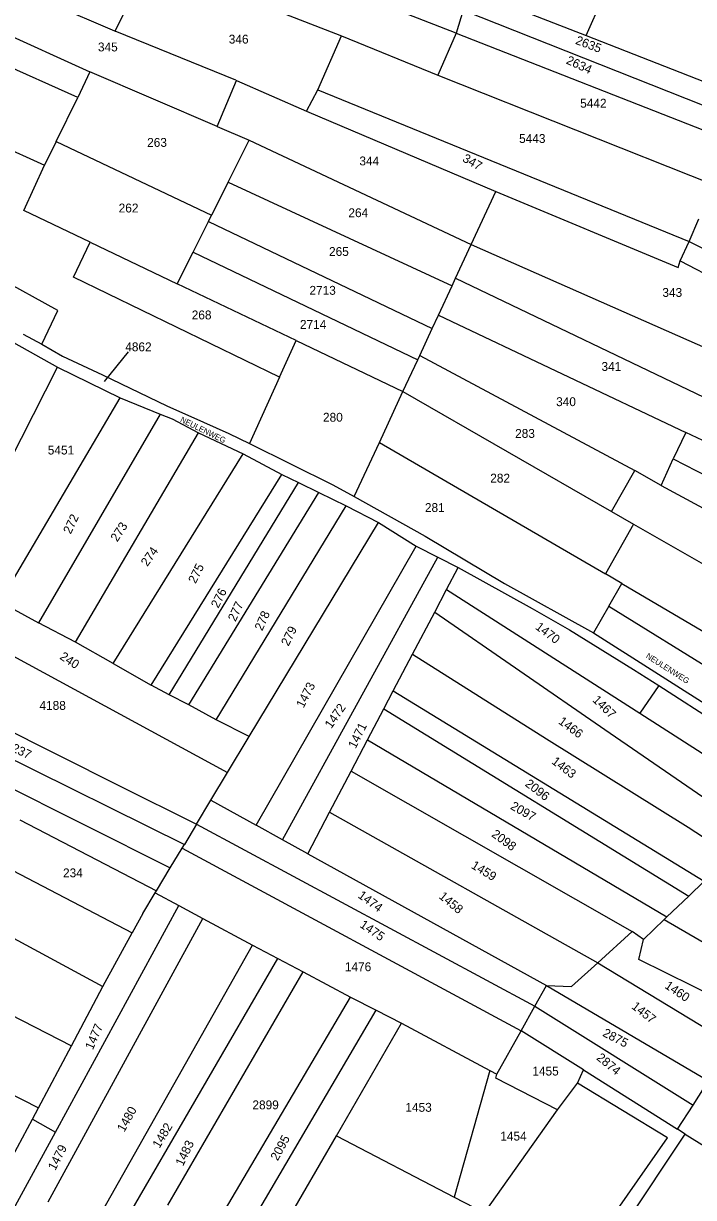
# Model space of a CAD drawing. Extents: x 191922 to 199923, y 328959 to 333350.
# Drawn here: x 197853 to 198057.1, y 330693 to 331050.3 of the extents above; entities that cross this region are included whole.
import ezdxf

# ---------------------------------------------------------------- set-up
doc = ezdxf.new("R2010")
doc.units = 0
for name, color, linetype in [('bouwvlak', 7, 'Continuous'), ('enkelbestemming', 7, 'Continuous'), ('Level 6', 7, 'Continuous'), ('Maatvoering_symbolen', 7, 'Continuous')]:
    doc.layers.add(name, color=color, linetype=linetype)

msp = doc.modelspace()

# ---------------------------------------------------------------- linework, layer by layer
at = {"layer": 'bouwvlak'}
msp.add_line((197884.86, 330950.37), (197877.54, 330941.36), dxfattribs=at)
at = {"layer": 'Level 6'}
for p, q in [((197984.81, 331047.37), (197897.58, 331081.33)), ((197880.95, 331047.99), (197891.39, 331069.31)), ((197891.39, 331069.31), (197949.84, 331046.61)), ((197869.53, 331027.84), (197799.69, 331058.95)), ((197988.93, 331060.49), (198024.42, 331046.66)), ((197861.75, 331056.22), (197880.67, 331048.1)), ((198024.42, 331046.66), (198029.39, 331058)), ((197757.11, 331053.84), (197859.4, 331007.18)), ((197833.53, 331053.68), (197873.22, 331035.59)), ((197986.91, 331054.4), (197984.81, 331047.37)), ((197986.91, 331054.4), (198071.11, 331021.08)), ((197880.67, 331048.1), (197880.95, 331047.99)), ((197917.64, 331033.13), (197880.95, 331047.99)), ((197942.63, 331030.16), (197949.84, 331046.61)), ((197949.84, 331046.61), (197979.19, 331034.66)), ((197984.81, 331047.37), (197979.19, 331034.66)), ((197984.81, 331047.37), (198068.49, 331014.65)), ((198024.42, 331046.66), (198073.88, 331027.35)), ((197873.22, 331035.59), (197869.53, 331027.84)), ((197911.93, 331018.97), (197873.22, 331035.59)), ((197979.19, 331034.66), (198063.11, 331001.32)), ((197911.93, 331018.97), (197917.9, 331033.02)), ((197917.64, 331033.13), (197917.9, 331033.02)), ((197917.9, 331033.02), (197939.22, 331023.65)), ((197862.95, 331014.43), (197869.53, 331027.84)), ((197939.22, 331023.65), (197942.63, 331030.16)), ((197942.63, 331030.16), (198055.76, 330984.03)), ((197939.22, 331023.65), (197996.87, 330999.23)), ((197911.93, 331018.97), (197921.76, 331014.85)), ((197862.95, 331014.43), (197859.4, 331007.18)), ((197862.95, 331014.43), (197910.28, 330991.97)), ((197915.35, 331002.07), (197921.76, 331014.85)), ((197921.76, 331014.85), (197989.4, 330983.13)), ((197863.46, 330963), (197779.09, 331009.24)), ((197853.07, 330993.47), (197859.4, 331007.18)), ((197915.35, 331002.07), (197910.28, 330991.97)), ((197915.35, 331002.07), (197983.52, 330970.48)), ((197989.4, 330983.13), (197996.87, 330999.23)), ((197996.87, 330999.23), (198052.46, 330976.04)), ((197873.27, 330983.84), (197853.07, 330993.47)), ((197909.32, 330990.08), (197910.28, 330991.97)), ((197904.63, 330980.73), (197909.32, 330990.08)), ((197909.32, 330990.08), (197977.51, 330957.52)), ((198055.76, 330984.03), (198058.72, 330990.91)), ((198053, 330978.09), (198055.76, 330984.03)), ((198055.76, 330984.03), (198098.38, 330962.33)), ((197868.2, 330973.17), (197873.27, 330983.84)), ((197873.27, 330983.84), (197899.83, 330971.16)), ((197899.83, 330971.16), (197904.63, 330980.73)), ((197904.63, 330980.73), (197973.06, 330947.94)), ((197984.6, 330972.81), (197989.4, 330983.13)), ((197989.4, 330983.13), (198088.9, 330939.11)), ((198052.46, 330976.04), (198053, 330978.09)), ((198053, 330978.09), (198091.49, 330958.12)), ((197931.01, 330942.7), (197868.2, 330973.17)), ((197936.08, 330953.86), (197899.83, 330971.16)), ((197979.37, 330961.54), (197983.52, 330970.48)), ((197983.52, 330970.48), (197984.6, 330972.81)), ((197984.6, 330972.81), (198082.26, 330926)), ((197858.59, 330952.77), (197863.46, 330963)), ((197977.51, 330957.52), (197979.37, 330961.54)), ((197979.37, 330961.54), (198054.73, 330925.91)), ((197852.87, 330955.82), (197858.59, 330952.77)), ((197973.69, 330949.3), (197977.51, 330957.52)), ((197849.93, 330953.3), (197863.34, 330945.74)), ((197858.59, 330952.77), (197864.85, 330949.09)), ((197931.01, 330942.7), (197936.08, 330953.86)), ((197936.08, 330953.86), (197968.59, 330938.32)), ((197864.85, 330949.09), (197877.05, 330943.37)), ((197973.06, 330947.94), (197973.69, 330949.3)), ((197973.69, 330949.3), (198039.26, 330914.28)), ((197831.1, 330882.49), (197863.34, 330945.74)), ((197863.34, 330945.74), (197882.43, 330936.39)), ((197968.59, 330938.32), (197973.06, 330947.94)), ((197877.05, 330943.37), (197896.64, 330933.95)), ((197931.01, 330942.7), (197921.79, 330922.5)), ((197961.41, 330922.85), (197968.59, 330938.32)), ((197968.59, 330938.32), (198032.11, 330901.81)), ((197845.88, 330874.29), (197882.43, 330936.39)), ((197882.43, 330936.39), (197894.58, 330931.49)), ((197896.64, 330933.95), (197907.85, 330929)), ((197894.58, 330931.49), (197857.57, 330867.96)), ((197894.58, 330931.49), (197898.32, 330930.04)), ((197898.32, 330930.04), (197906.34, 330925.77)), ((197907.85, 330929), (197915.57, 330925.55)), ((197868.83, 330862.02), (197906.34, 330925.77)), ((197906.34, 330925.77), (197919.9, 330919.35)), ((197915.57, 330925.55), (197921.79, 330922.5)), ((198054.73, 330925.91), (198050.93, 330917.87)), ((198076.91, 330915.31), (198054.73, 330925.91)), ((197921.79, 330922.5), (197947.17, 330909.92)), ((197953.76, 330906.37), (197961.41, 330922.85)), ((197961.41, 330922.85), (198030.31, 330882.81)), ((197880.34, 330855.57), (197919.9, 330919.35)), ((197919.9, 330919.35), (197931.65, 330913.07)), ((198047.2, 330909.76), (198050.93, 330917.87)), ((198050.93, 330917.87), (198117.68, 330883.07)), ((197891.91, 330848.94), (197931.65, 330913.07)), ((197931.65, 330913.07), (197936.76, 330910.67)), ((198032.11, 330901.81), (198039.26, 330914.28)), ((198047.2, 330909.76), (198039.26, 330914.28)), ((197897.32, 330845.98), (197936.76, 330910.67)), ((197936.76, 330910.67), (197942.92, 330907.62)), ((197947.17, 330909.92), (197953.76, 330906.37)), ((198047.2, 330909.76), (198112.82, 330874.25)), ((197903.31, 330842.94), (197942.92, 330907.62)), ((197942.92, 330907.62), (197951.32, 330903.54)), ((197953.76, 330906.37), (197975.39, 330894.3)), ((197911.65, 330838.43), (197951.32, 330903.54)), ((197951.32, 330903.54), (197961.08, 330898.49)), ((198032.11, 330901.81), (198038.84, 330897.95)), ((197921.74, 330833.31), (197961.08, 330898.49)), ((197921.74, 330833.31), (197961.08, 330898.49)), ((197961.08, 330898.49), (197972.65, 330891.28)), ((197961.08, 330898.49), (197972.65, 330891.28)), ((198038.84, 330897.95), (198030.31, 330882.81)), ((198038.84, 330897.95), (198123.65, 330849.28)), ((197923.89, 330806.35), (197972.65, 330891.28)), ((197972.65, 330891.28), (197979.17, 330887.96)), ((197972.65, 330891.28), (197979.17, 330887.96)), ((197975.39, 330894.3), (197999.49, 330879.95)), ((197931.88, 330801.92), (197979.17, 330887.96)), ((197979.17, 330887.96), (197985.42, 330884.76)), ((197979.17, 330887.96), (197985.42, 330884.76)), ((197981.86, 330878.04), (197985.42, 330884.76)), ((197985.42, 330884.76), (198007.98, 330872.31)), ((197985.42, 330884.76), (198007.98, 330872.31)), ((198035.22, 330879.91), (198030.31, 330882.81)), ((197978.26, 330871.21), (197981.86, 330878.04)), ((197981.86, 330878.04), (198040.69, 330840.4)), ((197999.49, 330879.95), (198026.65, 330864.92)), ((198031.3, 330873.06), (198035.22, 330879.91)), ((198035.22, 330879.91), (198112.67, 330834.33)), ((197818.23, 330875), (197915.16, 330822.4)), ((197845.88, 330874.29), (197857.57, 330867.96)), ((197971.53, 330858.45), (197978.26, 330871.21)), ((197978.26, 330871.21), (198030.11, 330835.48)), ((198007.98, 330872.31), (198019.35, 330865.83)), ((198007.98, 330872.31), (198019.35, 330865.83)), ((198031.3, 330873.06), (198026.65, 330864.92)), ((198031.3, 330873.06), (198106.72, 330826.24)), ((197868.83, 330862.02), (197857.57, 330867.96)), ((198019.35, 330865.83), (198038.79, 330853.77)), ((198019.35, 330865.83), (198038.79, 330853.77)), ((198026.65, 330864.92), (198100.54, 330817.82)), ((197880.34, 330855.57), (197868.83, 330862.02)), ((197880.34, 330855.57), (197891.91, 330848.94)), ((197965.62, 330847.2), (197971.53, 330858.45)), ((197971.53, 330858.45), (198012.34, 330832.66)), ((198038.79, 330853.77), (198046.55, 330848.87)), ((198038.79, 330853.77), (198046.55, 330848.87)), ((197897.32, 330845.98), (197891.91, 330848.94)), ((198046.55, 330848.87), (198040.69, 330840.4)), ((198046.55, 330848.87), (198096.85, 330816.46)), ((198046.55, 330848.87), (198096.85, 330816.46)), ((197812.58, 330844.69), (197901.99, 330800.52)), ((197903.31, 330842.94), (197897.32, 330845.98)), ((197962.76, 330841.76), (197965.62, 330847.2)), ((197965.62, 330847.2), (198060.36, 330789.31)), ((197834.43, 330842.31), (197882.03, 330818.45)), ((197911.65, 330838.43), (197903.31, 330842.94)), ((197957.79, 330832.31), (197962.76, 330841.76)), ((197962.76, 330841.76), (198055.62, 330784.79)), ((197808.79, 330837.88), (197897.71, 330793.4)), ((197921.74, 330833.31), (197911.65, 330838.43)), ((198040.69, 330840.4), (198088.81, 330809.59)), ((198030.11, 330835.48), (198079.9, 330801.17)), ((197915.16, 330822.4), (197921.74, 330833.31)), ((197915.16, 330822.4), (197921.74, 330833.31)), ((197952.8, 330822.82), (197957.79, 330832.31)), ((197957.79, 330832.31), (198048.98, 330778.48)), ((198012.34, 330832.66), (198055.46, 330805.79)), ((197910.09, 330814.01), (197915.16, 330822.4)), ((197910.09, 330814.01), (197915.16, 330822.4)), ((197946.23, 330810.33), (197952.8, 330822.82)), ((197952.8, 330822.82), (198038.41, 330773.99)), ((197882.03, 330818.45), (197905.7, 330806.68)), ((197905.7, 330806.68), (197910.09, 330814.01)), ((197905.7, 330806.68), (197910.09, 330814.01)), ((197910.09, 330814.01), (197923.89, 330806.35)), ((197939.57, 330797.67), (197946.23, 330810.33)), ((197946.23, 330810.33), (198027.9, 330764.47)), ((197851.82, 330807.97), (197893.45, 330786.33)), ((197905.7, 330806.68), (197901.99, 330800.52)), ((197905.7, 330806.68), (197901.99, 330800.52)), ((197905.7, 330806.68), (198008.77, 330751.24)), ((197931.88, 330801.92), (197923.89, 330806.35)), ((198055.46, 330805.79), (198075.48, 330792.51)), ((197939.57, 330797.67), (197931.88, 330801.92)), ((197897.71, 330793.4), (197901.31, 330799.4)), ((197897.71, 330793.4), (197901.31, 330799.4)), ((197901.31, 330799.4), (197901.99, 330800.52)), ((197901.31, 330799.4), (197901.99, 330800.52)), ((197901.31, 330799.4), (198004.59, 330743.78)), ((197844.86, 330795.03), (197886.09, 330773.55)), ((197939.57, 330797.67), (198012.33, 330757.57)), ((197893.45, 330786.33), (197897.71, 330793.4)), ((197893.45, 330786.33), (197897.71, 330793.4)), ((197820.75, 330787.68), (197877.14, 330757.22)), ((198055.62, 330784.79), (198060.36, 330789.31)), ((197889.37, 330779.51), (197893.12, 330785.78)), ((197889.37, 330779.51), (197893.12, 330785.78)), ((197893.12, 330785.78), (197893.45, 330786.33)), ((197893.12, 330785.78), (197893.45, 330786.33)), ((197893.12, 330785.78), (197900.28, 330781.93)), ((198048.98, 330778.48), (198055.62, 330784.79)), ((197862.69, 330712.93), (197900.28, 330781.93)), ((197900.28, 330781.93), (197907.62, 330777.99)), ((197860.53, 330691.69), (197907.62, 330777.99)), ((197889.37, 330779.51), (197886.09, 330773.55)), ((197889.37, 330779.51), (197886.09, 330773.55)), ((197907.62, 330777.99), (197922.77, 330769.87)), ((198041.82, 330771.56), (198048.14, 330777.68)), ((198048.14, 330777.68), (198048.98, 330778.48)), ((198048.14, 330777.68), (198086.59, 330755.34)), ((197877.87, 330758.62), (197886.09, 330773.55)), ((197877.87, 330758.62), (197886.09, 330773.55)), ((198038.41, 330773.99), (198027.9, 330764.47)), ((198041.82, 330771.56), (198038.41, 330773.99)), ((197874.11, 330683.78), (197922.77, 330769.87)), ((197922.77, 330769.87), (197930.43, 330765.77)), ((198040.4, 330765.51), (198041.82, 330771.56)), ((197810.24, 330768.43), (197867.61, 330739.24)), ((197876.7, 330673.24), (197930.43, 330765.77)), ((197930.43, 330765.77), (197938.17, 330761.68)), ((198019.94, 330757.24), (198027.9, 330764.47)), ((198027.9, 330764.47), (198068.7, 330739.68)), ((198082.22, 330744.89), (198040.4, 330765.51)), ((197896.99, 330690.66), (197938.17, 330761.68)), ((197938.17, 330761.68), (197952.59, 330754.05)), ((197867.61, 330739.24), (197877.14, 330757.22)), ((197867.61, 330739.24), (197877.14, 330757.22)), ((197877.14, 330757.22), (197877.87, 330758.62)), ((197877.14, 330757.22), (197877.87, 330758.62)), ((198008.77, 330751.24), (198012.33, 330757.57)), ((198012.33, 330757.57), (198019.94, 330757.24)), ((198012.33, 330757.57), (198061.62, 330728.5)), ((197911.22, 330683.97), (197952.59, 330754.05)), ((197952.59, 330754.05), (197960.41, 330750.02)), ((197919.09, 330679.78), (197960.41, 330750.02)), ((197960.41, 330750.02), (197968.09, 330746.07)), ((198004.59, 330743.78), (198008.77, 330751.24)), ((198008.77, 330751.24), (198056.97, 330721.19)), ((197948.32, 330711.76), (197968.09, 330746.07)), ((197968.09, 330746.07), (197995.05, 330731.71)), ((197997.17, 330730.59), (198004.59, 330743.78)), ((198023.59, 330731.89), (198004.59, 330743.78)), ((197857.58, 330720.31), (197867.61, 330739.24)), ((197857.58, 330720.31), (197867.61, 330739.24)), ((197995.05, 330731.71), (197984.2, 330693.12)), ((197995.05, 330731.71), (197997.17, 330730.59)), ((197996.92, 330729.4), (197997.17, 330730.59)), ((198021.72, 330727.79), (198023.59, 330731.89)), ((198023.59, 330731.89), (198052.26, 330713.79)), ((198015.67, 330719.72), (197996.92, 330729.4)), ((198015.67, 330719.72), (198021.72, 330727.79)), ((198049.12, 330711.24), (198021.72, 330727.79)), ((198056.97, 330721.19), (198061.62, 330728.5)), ((197847.59, 330725.45), (197857.58, 330720.31)), ((197855.77, 330716.89), (197857.58, 330720.31)), ((197855.77, 330716.89), (197857.58, 330720.31)), ((197993.45, 330688.4), (198015.67, 330719.72)), ((198052.26, 330713.79), (198056.97, 330721.19)), ((197815.95, 330643.38), (197855.77, 330716.89)), ((197815.95, 330643.38), (197855.77, 330716.89)), ((197855.77, 330716.89), (197862.69, 330712.93)), ((197822.69, 330639.62), (197862.69, 330712.93)), ((198034.05, 330681.57), (198054.59, 330712.34)), ((198054.59, 330712.34), (198052.26, 330713.79)), ((198054.59, 330712.34), (198060.99, 330708.37)), ((197931.46, 330682.75), (197948.32, 330711.76)), ((197948.32, 330711.76), (197984.2, 330693.12)), ((198009, 330653.78), (198049.12, 330711.24)), ((197984.2, 330693.12), (197993.45, 330688.4))]:
    msp.add_line(p, q, dxfattribs=at)

# ---------------------------------------------------------------- texts
at = {"layer": 'enkelbestemming'}
for s, p in [('345', (197875.66, 331041.85)), ('346', (197915.51, 331044.23)), ('5442', (198022.57, 331024.72)), ('5443', (198003.96, 331013.98)), ('263', (197890.65, 331012.8)), ('344', (197955.31, 331007.16)), ('262', (197881.97, 330992.83)), ('264', (197951.96, 330991.4)), ('265', (197946.06, 330979.6)), ('2713', (197940.09, 330967.78)), ('343', (198047.61, 330967.14)), ('268', (197904.23, 330960.29)), ('2714', (197937.2, 330957.41)), ('4862', (197883.98, 330950.58)), ('341', (198029.06, 330944.62)), ('340', (198015.24, 330933.89)), ('280', (197944.22, 330929.15)), ('283', (198002.75, 330924.23)), ('5451', (197860.38, 330919.17)), ('282', (197995.17, 330910.63)), ('281', (197975.27, 330901.67)), ('4188', (197857.85, 330841.45)), ('234', (197865.02, 330790.48)), ('1476', (197950.88, 330761.92)), ('1455', (198008, 330730.17)), ('2899', (197922.72, 330719.88)), ('1453', (197969.32, 330719.13)), ('1454', (197998.23, 330710.38))]:
    msp.add_text(s, height=2.7, dxfattribs=at).set_placement(p)
for s, rotation, p in [('2635', 339.2629, (198020.92, 331044.2)), ('2634', 335.3742, (198018.08, 331038.24)), ('347', 330.0472, (197986.49, 331008.53)), ('272', 64.9031, (197867.37, 330894.75)), ('273', 57.1574, (197881.55, 330892.4)), ('274', 54.5767, (197890.7, 330884.9)), ('275', 63.7688, (197905.42, 330879.69)), ('276', 63.6161, (197912.33, 330872.21)), ('277', 65.5513, (197917.57, 330868.13)), ('278', 66.3309, (197925.71, 330865.31)), ('279', 63.3316, (197933.68, 330860.67)), ('1470', 322.9472, (198008.7, 330866.24)), ('240', 326.7567, (197863.8, 330857.08)), ('1473', 62.8189, (197938.28, 330841.81)), ('1467', 315.8503, (198026.14, 330844.22)), ('1472', 55.4766, (197946.75, 330835.56)), ('1466', 323.2562, (198015.72, 330837.46)), ('1471', 63.9488, (197954.15, 330829.46)), ('237', 335.1008, (197849.13, 330828.91)), ('1463', 322.7633, (198013.65, 330825.3)), ('2096', 322.4558, (198005.56, 330818.5)), ('2097', 330.6422, (198001.08, 330811.4)), ('2098', 323.7246, (197995.35, 330803.11)), ('1459', 328.5322, (197989.14, 330793.45)), ('1474', 323.6936, (197954.65, 330784.49)), ('1458', 320.3419, (197979.32, 330784.32)), ('1475', 325.5569, (197955.2, 330775.5)), ('1460', 326.0536, (198048.1, 330756.95)), ('1457', 321.949, (198038, 330750.78)), ('1477', 66.7938, (197874.1, 330737.79)), ('2875', 332.5868, (198029.18, 330742.3)), ('2874', 320.4807, (198027.32, 330735.21)), ('1480', 60.7892, (197883.67, 330712.76)), ('1482', 59.2243, (197894.39, 330707.81)), ('1479', 62.7912, (197862.66, 330701.07)), ('1483', 64.4218, (197901.56, 330702.38)), ('2095', 61.5634, (197930.42, 330704.02))]:
    msp.add_text(s, height=2.7, rotation=rotation, dxfattribs=at).set_placement(p)
at = {"layer": 'Maatvoering_symbolen'}
for rotation, p in [(333.8195, (197900.55, 330929.2)), (327.5024, (198042.41, 330857.4))]:
    msp.add_text('NEULENWEG', height=1.75, rotation=rotation, dxfattribs=at).set_placement(p)

doc.saveas('drawing.dxf')
